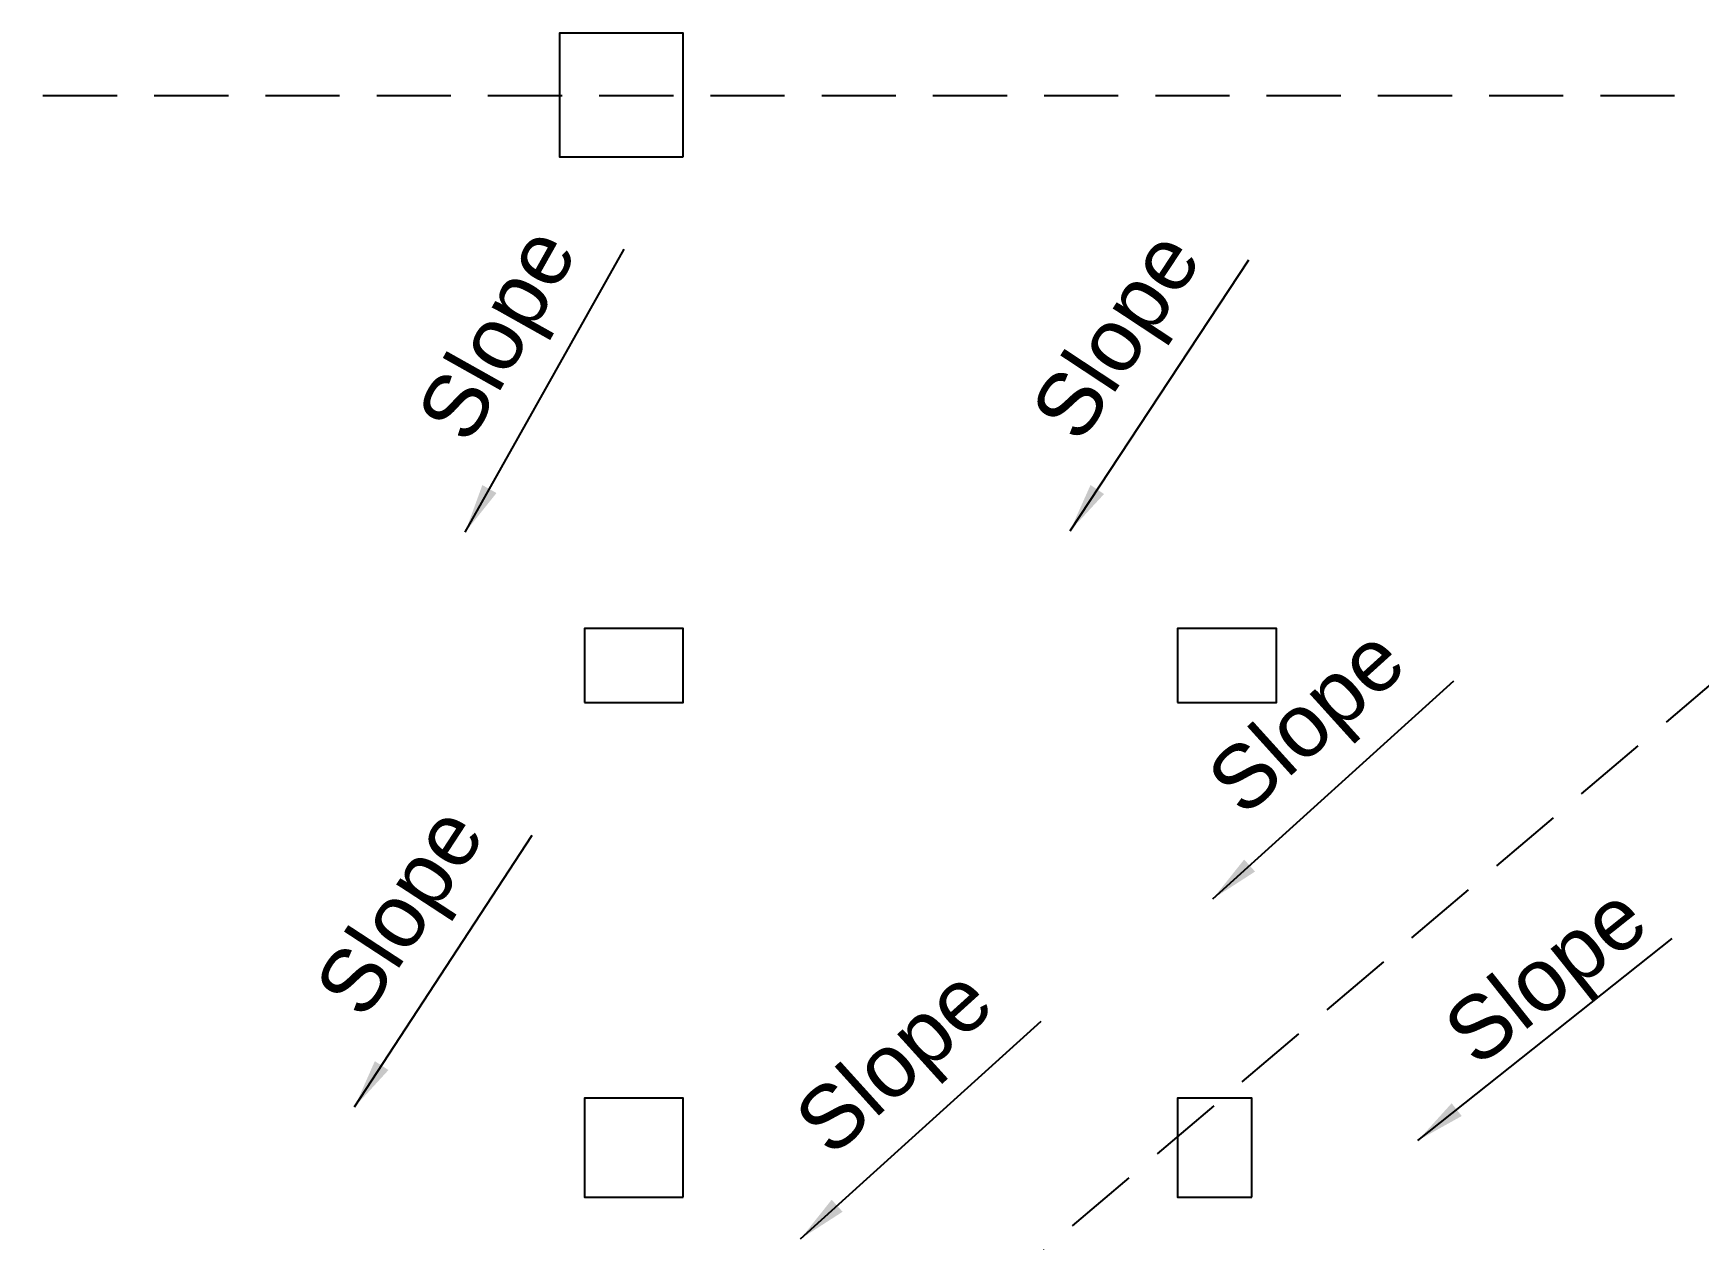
# Model space of a CAD drawing. Extents: x 7897917 to 8423973, y -6487334 to -6173396.
# Drawn here: x 8324929 to 8335034, y -6413150 to -6405831 of the extents above; entities that cross this region are included whole.
import ezdxf

# ---------------------------------------------------------------- set-up
doc = ezdxf.new("R2010")
doc.units = 0
doc.header["$LTSCALE"] = 600
doc.header["$MEASUREMENT"] = 0
doc.linetypes.add('HIDDEN', pattern=[0.375, 0.25, -0.125])
for name, color, linetype in [('A-text', 7, 'CONTINUOUS'), ('LA-column', 3, 'CONTINUOUS'), ('Ridge', 53, 'CONTINUOUS'), ('Valley', 7, 'CONTINUOUS')]:
    doc.layers.add(name, color=color, linetype=linetype)
doc.styles.add('ARIAL', font='arial.ttf')
doc.styles.add('ROMANS', font='romans.shx')
doc.dimstyles.new('MM', dxfattribs={"dimscale": 0, "dimtxt": 200, "dimasz": 150, "dimexe": 40, "dimexo": 50, "dimgap": 50, "dimtad": 1, "dimdec": 0, "dimzin": 0, "dimdsep": 46, "dimtxsty": 'ROMANS', "dimblk": 'OBLIQUE', "dimcen": 0.09, "dimdle": 40, "dimclrd": 5, "dimclre": 5, "dimclrt": 6, "dimadec": 0, "dimazin": 0, "dimtfac": 1, "dimtdec": 0, "dimtofl": 0, "dimtmove": 0, "dimatfit": 3, "dimfxl": 1, "dimfrac": 2, "dimtolj": 1, "dimtzin": 0, "dimarcsym": 0})

msp = doc.modelspace()

# ---------------------------------------------------------------- linework, layer by layer
at = {"layer": 'LA-column', "color": 8}
for points, elevation in [([(8328872.131, -6406580.906), (8328872.131, -6405830.906), (8328122.131, -6405830.906), (8328122.131, -6406580.906)], 8.365), ([(8328272.131, -6409890.953), (8328872.131, -6409890.953), (8328872.131, -6409440.953), (8328272.131, -6409440.953)], 11.446), ([(8331872.127, -6409890.961), (8332472.127, -6409890.961), (8332472.127, -6409440.961), (8331872.127, -6409440.961)], 11.446), ([(8328872.126, -6412891.006), (8328872.126, -6412291.006), (8328272.126, -6412291.006), (8328272.126, -6412891.006)], 11.446), ([(8332322.129, -6412891.006), (8332322.129, -6412291.006), (8331872.129, -6412291.006), (8331872.129, -6412891.006)], 11.446)]:
    msp.add_lwpolyline(points, close=True, dxfattribs=dict(at, elevation=elevation))
at = {"layer": 'Ridge', "linetype": 'HIDDEN', "ltscale": 3}
msp.add_line((8338262.269, -6406210.906, 9.056), (8322994.626, -6406210.906, 9.056), dxfattribs=at)
at = {"layer": 'Valley', "linetype": 'HIDDEN', "ltscale": 3, "elevation": 2.894}
msp.add_lwpolyline([(8338782.084, -6406661.132), (8322994.536, -6420056.221)], dxfattribs=at)

# ---------------------------------------------------------------- texts
at = {"layer": 'A-text', "color": 0, "lineweight": 15, "style": 'ARIAL'}
for rotation, p in [(60.69486, (8327571.719, -6408336.249, 14.983)), (56.5652366, (8331279.189, -6408330.917, 14.983)), (42.1325409, (8332273.566, -6410594.369, 14.983)), (56.831999, (8326935.633, -6411826.232, 14.983)), (38.4939436, (8333688.267, -6412112.938, 14.983)), (42.1325409, (8329770.668, -6412658.442, 14.983))]:
    msp.add_text('Slope', height=380.16, rotation=rotation, dxfattribs=at).set_placement(p)

# ---------------------------------------------------------------- leaders
at = {"layer": 'A-text', "color": 0, "lineweight": 15}
for points in [[(8327549.309, -6408857.469, 14.983), (8328513.445, -6407139.759, 14.983)], [(8331219.303, -6408849.17, 14.983), (8332304.633, -6407205.35, 14.983)], [(8332086.399, -6411081.34, 14.983), (8333547.187, -6409759.908, 14.983)], [(8326878.16, -6412344.758, 14.983), (8327955.825, -6410695.903, 14.983)], [(8333330.574, -6412547.734, 14.983), (8334872.28, -6411321.672, 14.983)], [(8329583.501, -6413145.413, 14.983), (8331044.289, -6411823.981, 14.983)]]:
    msp.add_leader(points, dimstyle='MM', override={"dimscale": 1, "dimasz": 300, "dimtad": 0}, dxfattribs=at)

doc.saveas('drawing.dxf')
